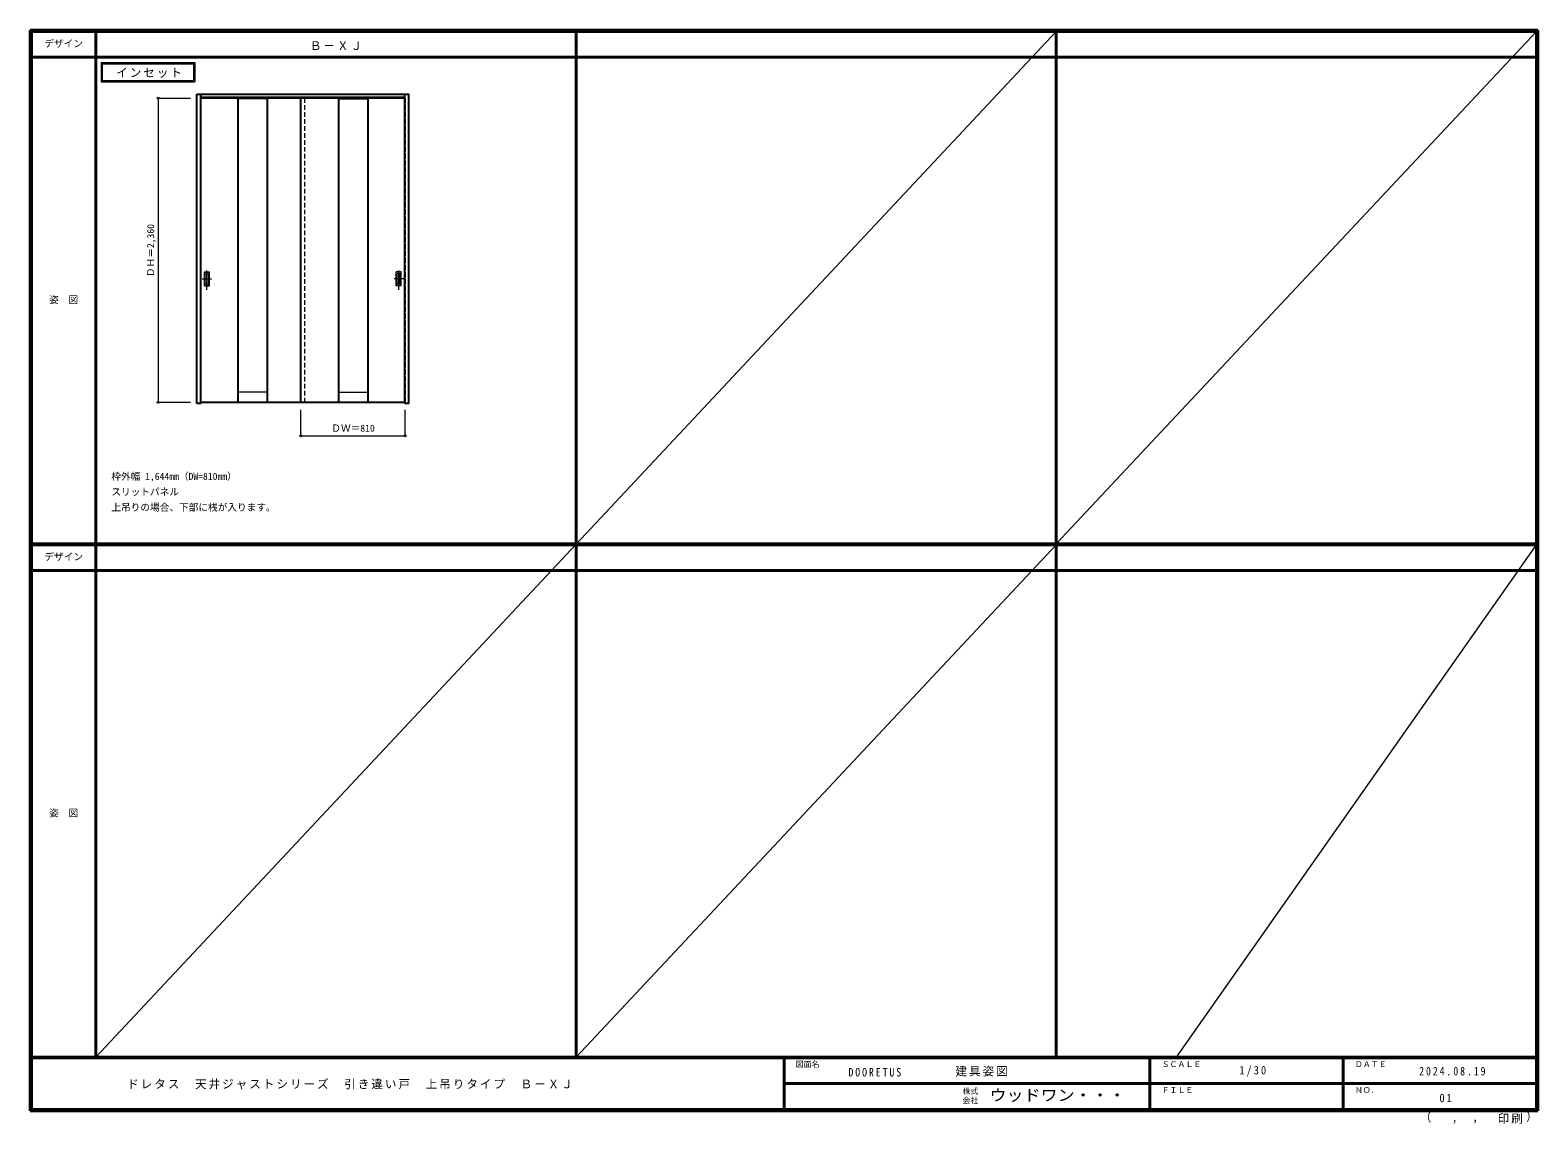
# Model space of a CAD drawing. Units: millimetres, scale not verified. Extents: x -6000 to 5700, y -4307 to 4175.
import ezdxf
from ezdxf.enums import TextEntityAlignment as Align

# ---------------------------------------------------------------- set-up
doc = ezdxf.new("R2010")
doc.units = ezdxf.units.MM
doc.header["$LTSCALE"] = 30
doc.header["$PDMODE"] = 32
doc.header["$PDSIZE"] = 15
doc.linetypes.add('CHAIN1', pattern=[8, 5, -1, 1, -1])
doc.linetypes.add('DASHED1', pattern=[1.8, 1.2, -0.6])
for name, color, linetype, lineweight in [('0-2_扉', 4, 'DASHED1', 9), ('0-3_仕上げ', 7, 'Continuous', 18), ('0-4_枠', 3, 'Continuous', 25), ('0-6_引手SG', 7, 'Continuous', 18), ('0-A_文字', 7, 'Continuous', 18), ('0-B_寸法', 4, 'Continuous', 9), ('0-F', 7, 'Continuous', 18), ('F-1_枠', 6, 'Continuous', 40)]:
    doc.layers.add(name, color=color, linetype=linetype, lineweight=lineweight)
doc.layers.add('F-A_文字', color=7, linetype='Continuous')
doc.styles.add('ＭＳ ゴシック', font='')
doc.styles.get('ＭＳ ゴシック').set_extended_font_data('MS Gothic')

msp = doc.modelspace()

# ---------------------------------------------------------------- linework, layer by layer
at = {"layer": '0-2_扉'}
for p, q in [((-4679.15, 3648.75), (-4679.15, 1288.75)), ((-4676.15, 3648.75), (-4679.15, 3648.75)), ((-3869.15, 1288.75), (-3869.15, 3648.75)), ((-3092.15, 3648.75), (-3089.15, 3648.75)), ((-3089.15, 3648.75), (-3089.15, 1288.75)), ((-4679.15, 1288.75), (-4676.15, 1288.75)), ((-3089.15, 1288.75), (-3092.15, 1288.75))]:
    msp.add_line(p, q, dxfattribs=at)
at = {"layer": '0-2_扉', "color": 3, "linetype": 'Continuous', "lineweight": 25}
for p, q in [((-3092.15, 3648.75), (-4676.15, 3648.75)), ((-3899.15, 1288.75), (-3899.15, 3648.75)), ((-4676.15, 1288.75), (-3092.15, 1288.75))]:
    msp.add_line(p, q, dxfattribs=at)
at = {"layer": '0-3_仕上げ', "color": 3, "lineweight": 25}
for p, q in [((-4388.15, 3651), (-4388.15, 1288.75)), ((-4160.15, 3651), (-4160.15, 1288.75)), ((-3608.15, 3651), (-3608.15, 1288.75)), ((-3380.15, 3651), (-3380.15, 1288.75))]:
    msp.add_line(p, q, dxfattribs=at)
at = {"layer": '0-3_仕上げ'}
for p, q in [((-4160.15, 3643), (-4388.15, 3643)), ((-3608.15, 3643), (-3380.15, 3643)), ((-4160.15, 1368.75), (-4388.15, 1368.75)), ((-3608.15, 1368.75), (-3380.15, 1368.75))]:
    msp.add_line(p, q, dxfattribs=at)
at = {"layer": '0-4_枠'}
for p, q in [((-4706.15, 1279.25), (-4706.15, 3679.25)), ((-4706.15, 3679.25), (-3062.15, 3679.25)), ((-4676.15, 1279.25), (-4676.15, 3679.25)), ((-4676.15, 3656.25), (-3092.15, 3656.25)), ((-3092.15, 1279.25), (-3092.15, 3679.25)), ((-3062.15, 1279.25), (-3062.15, 3679.25)), ((-4676.15, 1279.25), (-4706.15, 1279.25)), ((-3062.15, 1279.25), (-3092.15, 1279.25))]:
    msp.add_line(p, q, dxfattribs=at)
at = {"layer": '0-6_引手SG', "linetype": 'CHAIN1'}
for p, q in [((-4666.22, 2246.25), (-4593.71, 2246.25)), ((-4628.15, 2161.02), (-4628.15, 2331.87)), ((-3102.08, 2246.25), (-3174.59, 2246.25)), ((-3140.15, 2161.02), (-3140.15, 2331.87))]:
    msp.add_line(p, q, dxfattribs=at)
at = {"layer": '0-6_引手SG'}
for p, q in [((-4647.15, 2301.25), (-4609.15, 2301.25)), ((-4647.15, 2191.25), (-4647.15, 2301.25)), ((-4640.65, 2285.25), (-4615.65, 2285.25)), ((-4640.65, 2207.25), (-4640.65, 2285.25)), ((-4615.65, 2207.25), (-4615.65, 2285.25)), ((-4609.15, 2191.25), (-4609.15, 2301.25)), ((-3121.15, 2301.25), (-3159.15, 2301.25)), ((-3159.15, 2191.25), (-3159.15, 2301.25)), ((-3127.65, 2285.25), (-3152.65, 2285.25)), ((-3152.65, 2207.25), (-3152.65, 2285.25)), ((-3127.65, 2207.25), (-3127.65, 2285.25)), ((-3121.15, 2191.25), (-3121.15, 2301.25)), ((-4647.15, 2191.25), (-4609.15, 2191.25)), ((-4640.65, 2207.25), (-4615.65, 2207.25)), ((-3121.15, 2191.25), (-3159.15, 2191.25)), ((-3127.65, 2207.25), (-3152.65, 2207.25))]:
    msp.add_line(p, q, dxfattribs=at)
at = {"layer": '0-6_引手SG', "linetype": 'DASHED1'}
for p, q in [((-4612.15, 2195.25), (-4612.15, 2297.25)), ((-3156.15, 2195.25), (-3156.15, 2297.25)), ((-4644.15, 2195.25), (-4612.15, 2195.25)), ((-3124.15, 2195.25), (-3156.15, 2195.25))]:
    msp.add_line(p, q, dxfattribs=at)
for points in [[(-4644.15, 2195.25), (-4644.15, 2297.25), (-4612.15, 2297.25)], [(-3124.15, 2195.25), (-3124.15, 2297.25), (-3156.15, 2297.25)]]:
    msp.add_lwpolyline(points, dxfattribs=at)
at = {"layer": '0-A_文字'}
for p, q in [((-5450, 3925), (-5450, 3775)), ((-5440, 3915), (-5440, 3785)), ((-5440, 3915), (-4733.04, 3915)), ((-4733.04, 3915), (-4733.04, 3785)), ((-5450, 3775), (-4723.04, 3775)), ((-5440, 3785), (-4733.04, 3785))]:
    msp.add_line(p, q, dxfattribs=at)
msp.add_lwpolyline([(-5450, 3925), (-4723.04, 3925), (-4723.04, 3775)], dxfattribs=at)
at = {"layer": '0-B_寸法'}
for p, q in [((-5006.15, 3648.75), (-4756.15, 3648.75)), ((-5006.15, 3648.75), (-5006.15, 1288.75)), ((-5006.15, 1288.75), (-4756.15, 1288.75)), ((-3899.15, 1029.25), (-3899.15, 1229.25)), ((-3089.15, 1029.25), (-3089.15, 1229.25)), ((-3899.15, 1029.25), (-3089.15, 1029.25))]:
    msp.add_line(p, q, dxfattribs=at)
at = {"layer": '0-B_寸法', "color": 7}
for p in [(-5006.15, 3648.75), (-5006.15, 1288.75), (-3899.15, 1029.25), (-3089.15, 1029.25)]:
    msp.add_point(p, dxfattribs=at)
at = {"layer": '0-F'}
for p, q in [((1963.33, 4165), (-5490, -3790)), ((5690, 4165), (1963.33, 190.5)), ((1963.33, 184.5), (-1763.33, -3790)), ((2895, -3790), (5690, 184.5))]:
    msp.add_line(p, q, dxfattribs=at)
at = {"layer": 'F-1_枠'}
for p, q in [((-6000, 4175), (5700, 4175)), ((-6000, 4175), (-6000, -4205)), ((-6000, 4170), (5700, 4170)), ((-6000, 4165), (5700, 4165)), ((-5995, 4175), (-5995, -4205)), ((-5990, 4175), (-5990, -4205)), ((-5490, 4175), (-5490, -3790)), ((-1763.33, -3790), (-1763.33, 4175)), ((1963.33, -3790), (1963.33, 4175)), ((5690, 4175), (5690, -4205)), ((5695, 4175), (5695, -4205)), ((5700, 4175), (5700, -4205)), ((-6000, 3965), (5700, 3965)), ((-6000, 190.5), (5700, 190.5)), ((-6000, 187.5), (5700, 187.5)), ((-6000, 184.5), (5700, 184.5)), ((-6000, -15.5), (5700, -15.5)), ((5700, -3790), (-6000, -3790)), ((5700, -3795), (-6000, -3795)), ((-150, -3795), (-150, -4195)), ((2690, -3795), (2690, -4195)), ((4190, -3795), (4190, -4195)), ((-150, -3995), (5690, -3995.01)), ((5700, -4195), (-6000, -4195)), ((5700, -4200), (-6000, -4200)), ((5700, -4205), (-6000, -4205))]:
    msp.add_line(p, q, dxfattribs=at)

# ---------------------------------------------------------------- texts
at = {"layer": '0-A_文字', "style": 'ＭＳ ゴシック'}
for s, p in [('枠外幅 1,644mm（DW=810mm）', (-5370, 670.5)), ('スリットパネル', (-5370, 550.5)), ('上吊りの場合、下部に桟が入ります。', (-5370, 430.5))]:
    msp.add_text(s, height=54.99, dxfattribs=at).set_placement(p, align=Align.BOTTOM_LEFT)
at = {"layer": '0-A_文字', "char_height": 65.98, "attachment_point": 7, "style": 'ＭＳ ゴシック'}
for s, insert in [('\\T1.17;Ｂ－ＸＪ', (-3829.17, 4020)), ('\\T1.17;インセット', (-5332.84, 3805))]:
    msp.add_mtext(s, dxfattribs=dict(at, insert=insert))
at = {"layer": '0-B_寸法', "color": 7, "style": 'ＭＳ ゴシック'}
msp.add_text('ＤＨ＝2,360', height=54.99, rotation=90, dxfattribs=at).set_placement((-5021.15, 2259.5), align=Align.BOTTOM_LEFT)
msp.add_text('ＤＷ＝810', height=54.99, dxfattribs=at).set_placement((-3662.9, 1044.25), align=Align.BOTTOM_LEFT)
at = {"layer": 'F-A_文字', "style": 'ＭＳ ゴシック'}
for s, height, p in [('デザイン', 54.99, (-5890, 4027.5)), ('姿\u3000図', 54.99, (-5852.5, 2040.25)), ('デザイン', 54.99, (-5890, 47)), ('姿\u3000図', 54.99, (-5852.5, -1940.25)), ('図面名', 43.99, (-60, -3880)), ('ＳＣＡＬＥ', 43.99, (2780, -3880)), ('ＤＡＴＥ', 43.99, (4280, -3880)), ('株式', 43.99, (1235, -4089)), ('ＦＩＬＥ', 43.99, (2780, -4080)), ('ＮＯ．', 43.99, (4280, -4080)), ('会社', 43.99, (1235, -4161)), ('（', 65.98, (4784.03, -4308.31)), ('）', 65.98, (5608.4, -4304.13)), (',', 65.98, (5031.28, -4308.31)), (',', 65.98, (5190.2, -4305.53))]:
    msp.add_text(s, height=height, dxfattribs=at).set_placement(p, align=Align.BOTTOM_LEFT)
at = {"layer": 'F-A_文字', "style": 'ＭＳ ゴシック', "width": 1.1}
msp.add_text('ウッドワン・・・', height=87.98, dxfattribs=at).set_placement((1445, -4155), align=Align.BOTTOM_LEFT)
at = {"layer": 'F-A_文字', "char_height": 65.98, "attachment_point": 7, "style": 'ＭＳ ゴシック'}
for s, insert in [('\\T1.17;建具姿図', (1180.42, -3940)), ('\\T1.38;\\W0.9;1/30', (3383.75, -3940)), ('\\T1.17;ドレタス\u3000天井ジャストシリーズ\u3000引き違い戸\u3000上吊りタイプ\u3000Ｂ－ＸＪ', (-5247.55, -4040)), ('\\T1.39;\\W0.85;DOORETUS', (350, -3940.79)), ('\\T1.39;\\W0.85;2024.08.19', (4778.75, -3932.5)), ('\\T1.36;\\W0.9;01', (4936.25, -4140)), ('\\T1.17;印刷', (5388.15, -4306.92))]:
    msp.add_mtext(s, dxfattribs=dict(at, insert=insert))

doc.saveas('drawing.dxf')
